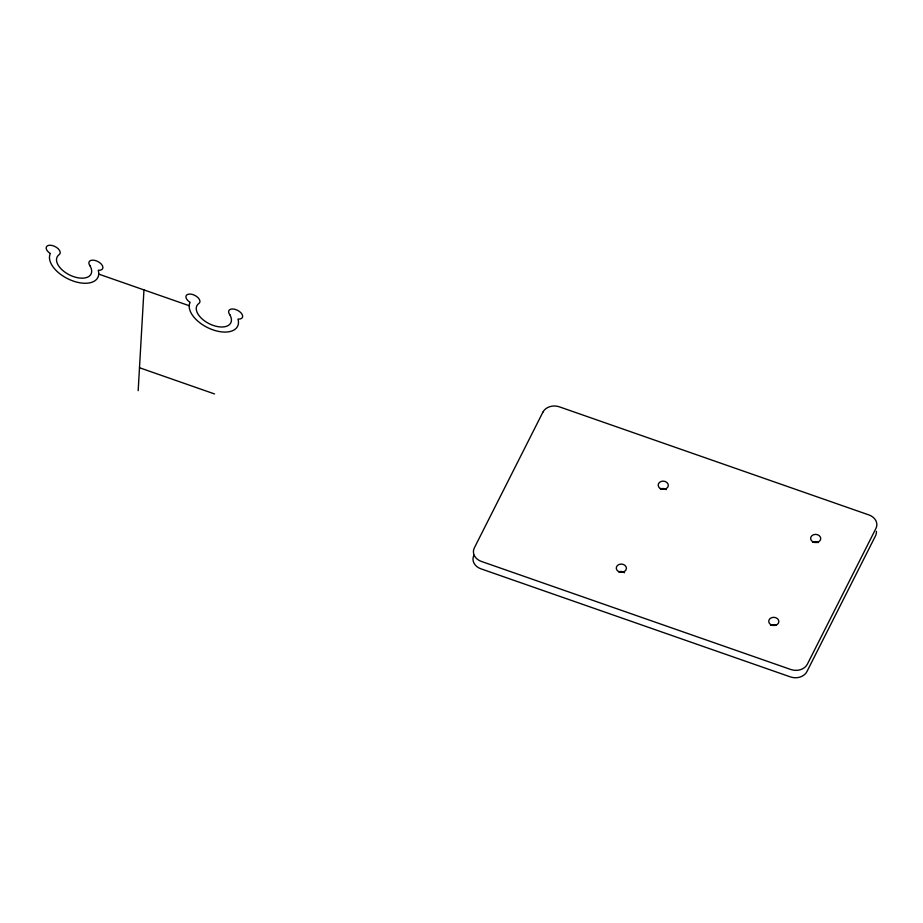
<?xml version="1.0" encoding="UTF-8"?>
<svg xmlns="http://www.w3.org/2000/svg" width="923" height="923" viewBox="0 0 923 923"><rect width="100%" height="100%" fill="white"/><g stroke="black" fill="none" stroke-linecap="round" stroke-linejoin="round"><path stroke-width="1.38" d="M138.173 390.683L143.965 289.903M98.715 274.108L189.215 305.709M139.488 367.735L214.54 393.948M473.914 555.288A12.668 10.268 3.3 0 0 480.883 568.799L790.446 676.917A12.668 10.268 3.3 0 0 806.933 671.586L875.5 535.871A12.668 10.268 3.3 0 0 876.4 531.371M618.779 571.822A5.065 4.107 3.3 0 1 624.479 572.721M812.759 542.251A5.065 4.107 3.3 0 1 818.205 542.597M770.52 625.367A5.065 4.107 3.3 0 1 775.978 625.356M660.487 488.948A5.065 4.107 3.3 0 1 666.233 489.663M90.073 265.87L90.05 265.939A18.991 10.488 26.8 0 1 73.459 276.6A18.991 10.488 26.8 0 1 58.714 254.99L59.176 254.633A7.603 4.188 26.8 0 0 56.649 247.491A7.603 4.188 26.8 0 0 46.923 246.187A7.603 4.188 26.8 0 0 50.223 253.433L50.361 253.513A26.594 14.676 26.8 0 0 73.194 281.042A26.594 14.676 26.8 0 0 98.253 270.243L98.392 270.254A7.603 4.188 26.8 0 0 102.361 265.559A7.603 4.188 26.8 0 0 92.877 260.148A7.603 4.188 26.8 0 0 89.646 265.27L90.073 265.87M229.815 314.685L229.804 314.755A18.991 10.488 26.8 0 1 213.201 325.415A18.991 10.488 26.8 0 1 198.457 303.805L198.93 303.448A7.603 4.188 26.8 0 0 196.403 296.306A7.603 4.188 26.8 0 0 186.677 295.014A7.603 4.188 26.8 0 0 189.965 302.259L190.103 302.329A26.594 14.676 26.8 0 0 212.948 329.857A26.594 14.676 26.8 0 0 237.996 319.058L238.134 319.081A7.603 4.188 26.8 0 0 242.114 314.374A7.603 4.188 26.8 0 0 232.631 308.963A7.603 4.188 26.8 0 0 229.389 314.085L229.815 314.685M542.897 412.166L474.341 547.881A12.668 10.268 3.3 0 0 481.31 561.403L790.873 669.521A12.668 10.268 3.3 0 0 807.36 664.191L875.927 528.464A12.668 10.268 3.3 0 0 868.958 514.953L559.384 406.835A12.668 10.268 3.3 0 0 542.897 412.166M618.514 571.533A5.065 4.107 3.3 0 0 626.405 568.568A5.065 4.107 3.3 0 0 619.137 564.438A5.065 4.107 3.3 0 0 618.514 571.533M770.947 624.767A5.065 4.107 3.3 0 0 778.839 621.814A5.065 4.107 3.3 0 0 771.582 617.683A5.065 4.107 3.3 0 0 770.947 624.767M812.851 541.824A5.065 4.107 3.3 0 0 820.732 538.87A5.065 4.107 3.3 0 0 813.475 534.74A5.065 4.107 3.3 0 0 812.851 541.824M660.407 488.59A5.065 4.107 3.3 0 0 668.298 485.636A5.065 4.107 3.3 0 0 661.041 481.494A5.065 4.107 3.3 0 0 660.407 488.59"/></g></svg>
